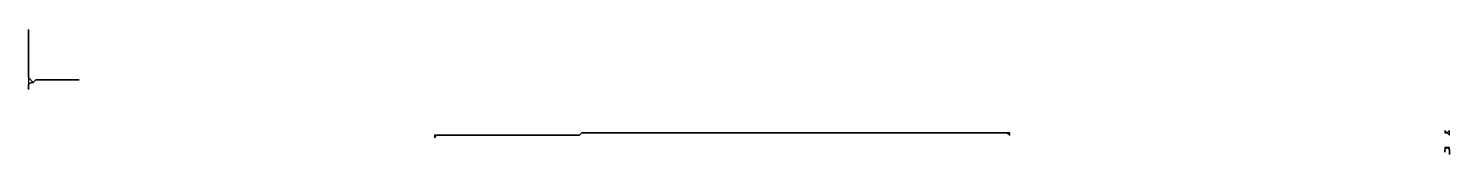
# Model space of a CAD drawing. Header units: inches. Extents: x 19.6 to 55.1, y 33.7 to 36.8.
import ezdxf

# ---------------------------------------------------------------- set-up
doc = ezdxf.new("R2010")
doc.units = ezdxf.units.IN

msp = doc.modelspace()

# ---------------------------------------------------------------- linework, layer by layer
for points in [[(19.63, 36.844), (19.63, 35.334), (19.63, 35.4548), (19.6904, 35.5152), (19.7508, 35.5152), (19.8112, 35.5756), (20.8984, 35.5756), (19.8112, 35.5756), (19.7508, 35.5152), (19.63, 35.636)], [(19.63, 36.844), (19.63, 35.334), (19.63, 35.4548), (19.6904, 35.5152), (19.7508, 35.5152), (19.8112, 35.5756), (20.8984, 35.5756), (19.8112, 35.5756), (19.7508, 35.5152), (19.63, 35.636)], [(29.7772, 34.126), (29.8376, 34.1864), (33.4012, 34.1864), (33.4616, 34.2468), (44.092, 34.2468), (44.1524, 34.1864), (44.1524, 34.2468), (33.4616, 34.2468), (33.4012, 34.1864), (29.7772, 34.1864)], [(29.7772, 34.126), (29.8376, 34.1864), (33.4012, 34.1864), (33.4616, 34.2468), (44.092, 34.2468), (44.1524, 34.1864), (44.1524, 34.2468), (33.4616, 34.2468), (33.4012, 34.1864), (29.7772, 34.1864)], [(55.0244, 34.3072), (55.0244, 34.2468), (55.0848, 34.2468), (55.1452, 34.1864), (55.1452, 34.3072), (55.0848, 34.2468)], [(55.0244, 34.3072), (55.0244, 34.2468), (55.0848, 34.2468), (55.1452, 34.1864), (55.1452, 34.3072), (55.0848, 34.2468)], [(55.0244, 33.8844), (55.0244, 33.7636), (55.0244, 33.824), (55.0848, 33.8844), (55.1452, 33.824), (55.1452, 33.7032), (55.1452, 33.8844)], [(55.0244, 33.8844), (55.0244, 33.7636), (55.0244, 33.824), (55.0848, 33.8844), (55.1452, 33.824), (55.1452, 33.7032), (55.1452, 33.8844)]]:
    msp.add_lwpolyline(points, close=True)

doc.saveas('drawing.dxf')
